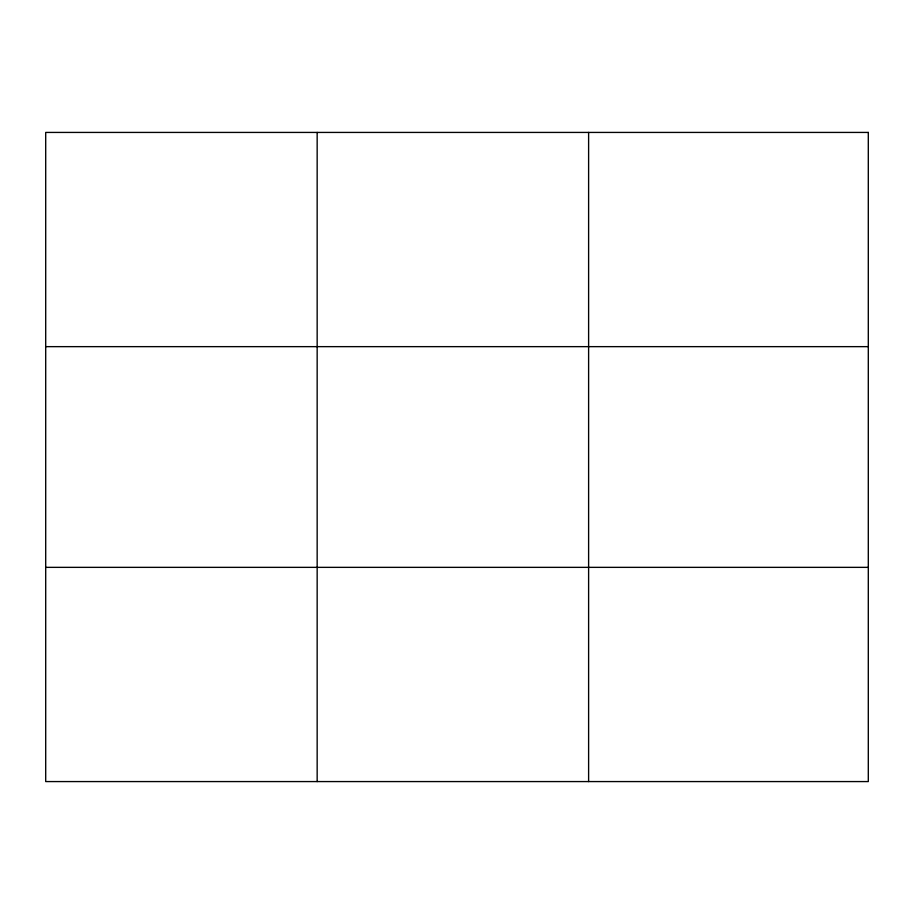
<?xml version="1.0" encoding="UTF-8"?>
<svg xmlns="http://www.w3.org/2000/svg" width="914" height="914" viewBox="0 0 914 914"><rect width="100%" height="100%" fill="white"/><g stroke="black" fill="none" stroke-linecap="round" stroke-linejoin="round"><path stroke-width="1.37" d="M317.158 781.573L317.158 132.427M588.616 781.573L588.616 132.427M45.7 346.646L868.3 346.646M45.7 567.354L868.3 567.354M868.3 132.427L868.3 781.573L45.7 781.573L45.7 132.427L868.3 132.427"/></g></svg>
